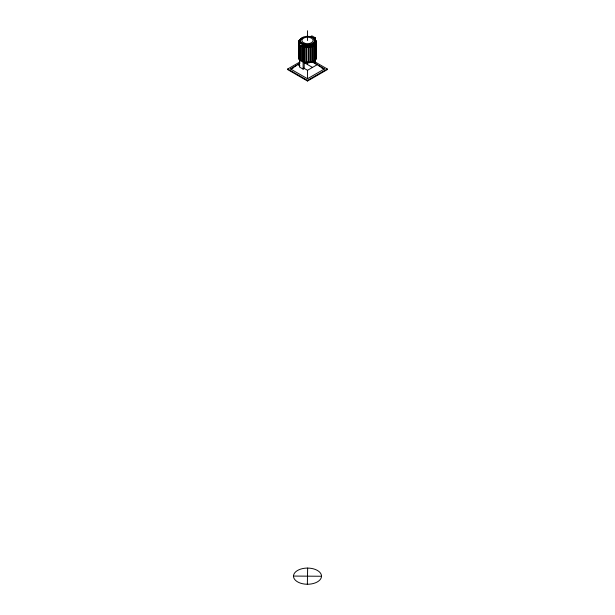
<?xml version="1.0" encoding="UTF-8"?>
<svg xmlns="http://www.w3.org/2000/svg" width="615" height="615" viewBox="0 0 615 615"><rect width="100%" height="100%" fill="white"/><g stroke="black" fill="none" stroke-linecap="round" stroke-linejoin="round"><path stroke-width="0.92" d="M307.346 584.25L307.654 568.076M304.44 47.017L304.917 45.233L306.416 45.464L306.178 62.784L304.44 62.315L304.44 47.017L305.939 47.247L306.178 62.784M305.939 47.247L306.416 45.464M304.633 45.164L304.633 61.969L304.171 62.43L303.71 62.138L303.71 46.84L304.633 45.164L303.91 44.987M299.966 39.767L298.675 41.251L299.966 39.767L300.858 39.906L300.558 40.321M315.034 43.027L315.434 42.158L314.542 42.02L314.142 42.889L315.925 43.919L315.925 59.217L315.034 59.832L316.325 58.348L316.325 43.058L315.434 42.158M315.925 43.919L316.325 43.058M315.925 59.217L316.325 58.348M301.734 46.117L300.635 45.479L300.635 60.777L301.734 61.408L301.734 46.117L302.388 44.987M300.958 38.699L299.374 39.96L300.958 38.699L301.757 38.968M298.675 43.058L300.458 42.02L300.858 42.889L299.075 43.919L299.075 59.217L299.966 59.832L298.675 58.348L298.675 43.058L299.075 43.919M314.819 43.319L314.019 43.05L313.243 43.834L314.042 44.096L314.819 43.319L315.626 44.342L315.626 59.64L314.042 60.9L313.243 60.639M314.849 60.416L314.849 45.118L315.626 44.342M308.822 62.784L310.56 62.315L310.56 47.017L310.083 45.233L308.584 45.464L308.584 62.269L308.822 62.784L310.56 62.315M314.042 60.9L315.626 59.64M298.567 42.604L300.42 41.843L300.42 40.951L298.567 41.705L298.567 57.895M311.959 61.408L324.405 68.98L307.5 78.743L290.595 68.98L300.02 63.107M291.364 69.126L293.678 67.642M302.826 37.623L302.365 37.915L303.71 37.461M310.829 62.43L312.635 61.692L312.635 46.394L311.713 44.711L310.367 45.164L310.367 61.969L310.829 62.43L312.635 61.692M300.635 38.822L302.388 37.815M304.202 62.023L304.202 68.511L303.11 69.141L299.536 67.081L299.536 42.981L300.635 42.35L304.202 44.411L304.202 46.263M299.536 42.981L303.11 45.041L304.202 44.411M315.464 37.907L311.89 35.847L310.798 36.485L314.365 38.545L315.464 37.907L315.464 40.69L316.325 41.251L315.034 39.767L314.142 39.906L314.442 40.321M313.712 44.349L313.058 43.973L311.959 44.603L312.612 44.987L313.712 44.349L314.365 45.479L314.365 62.645L312.581 61.615M313.266 61.408L313.266 46.117L314.365 45.479M314.911 61.846L327.272 68.98L327.272 69.618L307.5 81.034L287.728 69.618L287.728 68.98L300.089 61.846M290.595 68.98L296.23 65.728M297.845 64.798L299.451 63.875M312.612 61.792L314.365 60.777M314.365 62.645L315.464 62.007L315.464 58.302M303.341 67.904L307.5 70.302L317.471 64.544M287.728 68.98L307.5 80.396L327.272 68.98M311.713 61.523L312.581 61.139M314.019 39.744L315.626 39.96L314.849 39.183M310.367 45.164L310.829 45.625L312.174 45.179M311.29 62.138L311.29 46.84L312.635 46.394M310.083 62.038L311.09 61.792M314.542 40.775L315.434 40.636L315.034 39.767M308.584 45.464L308.822 45.979L310.321 45.748M309.061 62.546L309.061 47.247L310.56 47.017M309.36 62.207L305.64 62.207M316.433 57.895L316.433 41.705L314.58 40.951L314.58 41.843L316.433 42.604M306.724 46.017L308.276 46.017M306.724 47.309L308.276 47.309M306.724 62.607L308.276 62.607M293.493 576.071L321.507 576.255A14.007 8.087 0 0 0 300.635 569.113A14.007 8.087 0 0 0 300.358 583.12A14.007 8.087 0 0 0 321.507 576.255M299.567 40.636L300.458 40.775M304.679 45.748L306.178 45.979M304.44 62.315L305.939 62.546M300.182 39.475L300.981 39.744M303.71 46.84L302.365 46.394L302.365 61.692L303.71 62.138M301.289 38.445L301.942 38.822M313.058 60.777L313.712 61.154M313.135 62.476L317.156 64.798M318.77 65.728L324.405 68.98M304.179 62.622L312.489 67.419M297.529 64.544L300.02 65.982M299.374 59.64L300.151 60.416L300.151 45.118L299.374 44.342L299.374 59.64L300.182 60.124M321.322 67.642L323.636 69.126M314.042 44.096L314.849 45.118M312.612 44.987L313.266 46.117M299.567 42.158L299.966 43.027M298.675 58.348L299.075 59.217M310.829 45.625L311.29 46.84M308.822 45.979L309.061 47.247M315.925 40.382L315.925 42.297M315.51 40.951L315.51 41.843M314.365 38.545L314.365 40.398M307.5 30.75L307.5 40.536M307.5 62.084L307.5 64.544M307.5 70.302L307.5 78.743M307.5 80.396L307.5 81.034M303.11 45.041L303.11 69.141M299.49 40.951L299.49 41.843M299.075 40.382L299.075 42.297M308.961 62.292A5.627 3.252 0 0 1 306.039 62.292M302.419 37.515L301.281 38.376A7.18 4.151 0 0 0 306.255 44.534A7.18 4.151 0 0 0 314.572 39.729A7.18 4.151 0 0 0 303.91 36.854L302.419 37.515M308.276 45.487L306.724 45.487L306.724 62.822L308.276 62.822L308.276 45.487M304.686 43.265A5.627 3.252 0 0 0 313.127 40.444A5.627 3.252 0 0 0 304.686 37.63A5.627 3.252 0 0 0 304.686 43.265"/></g></svg>
